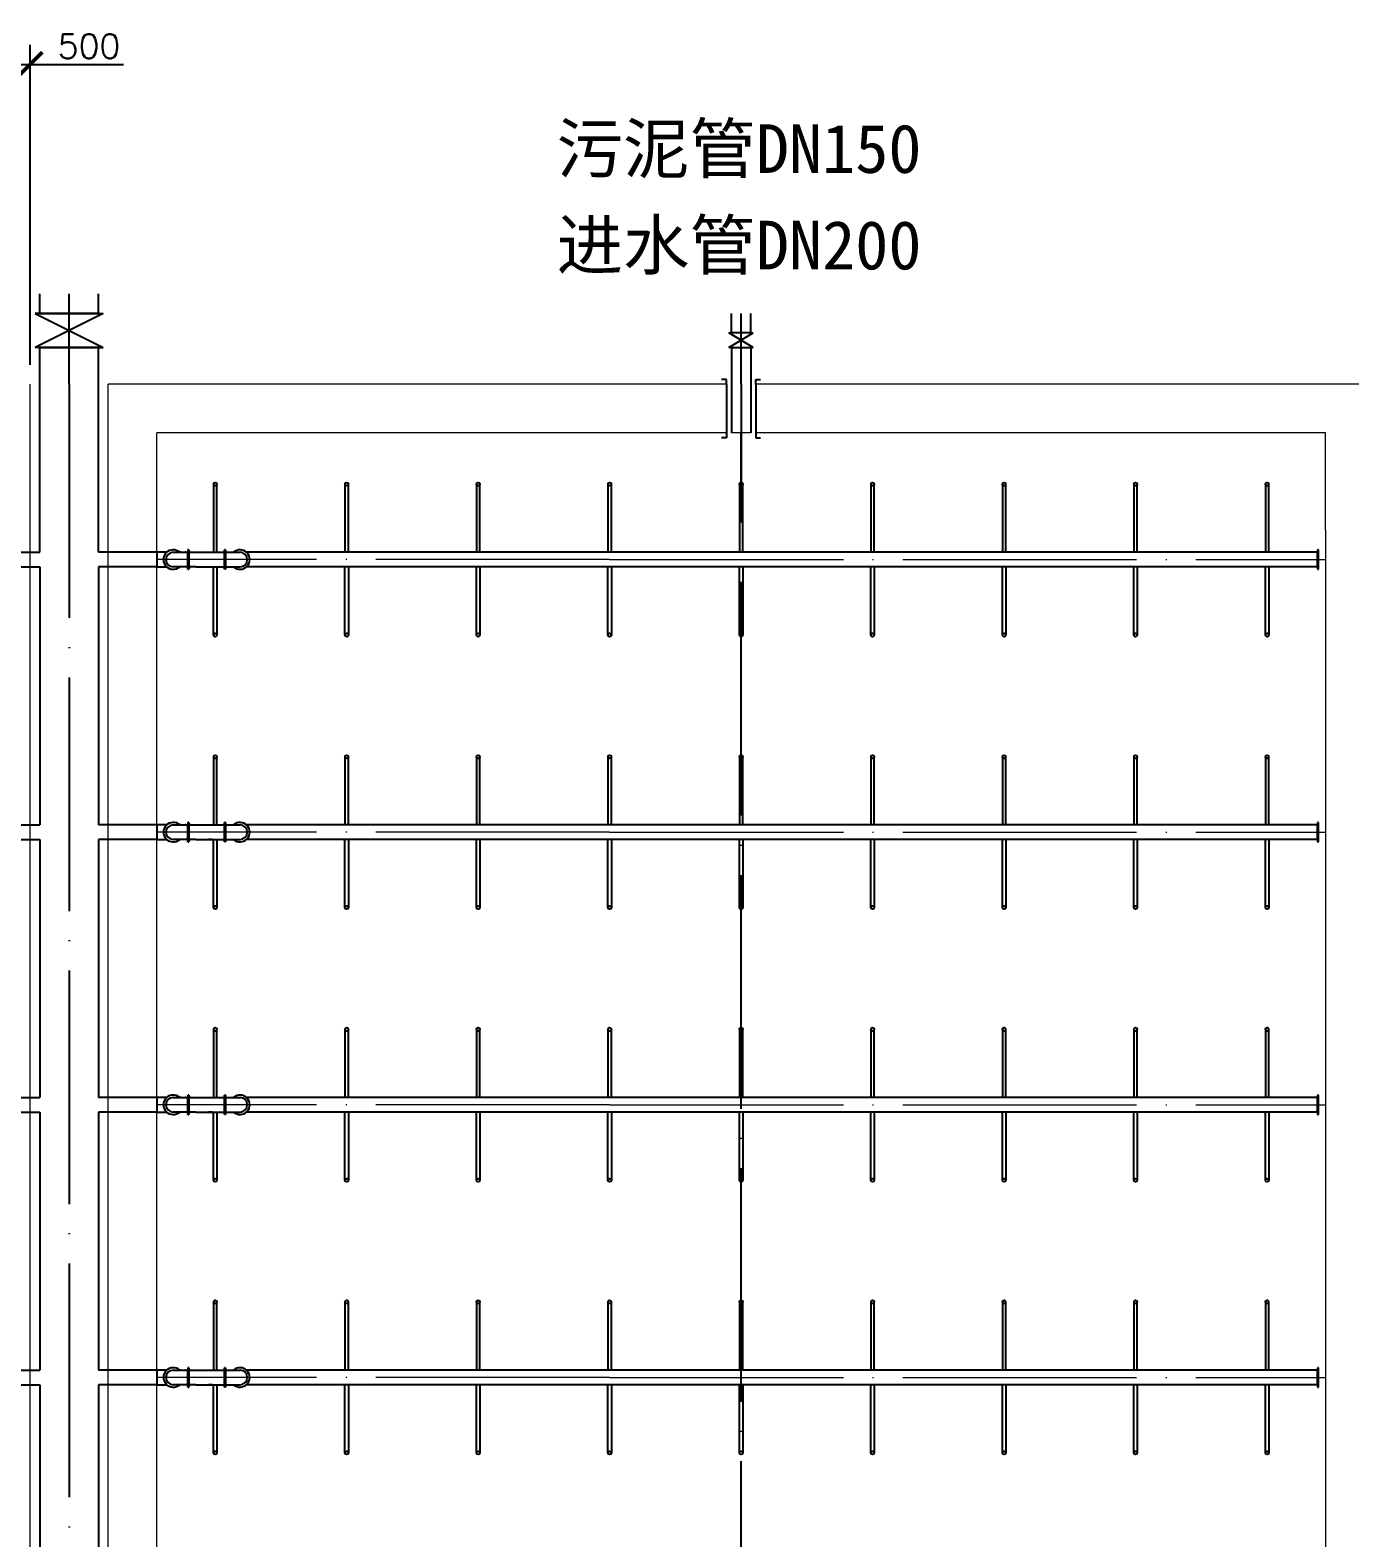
# Model space of a CAD drawing. Header units: millimetres. Extents: x 279 to 2876, y -494 to 1800.
# Drawn here: x 2459.9 to 2595.4, y 976.7 to 1131.5 of the extents above; entities that cross this region are included whole.
import ezdxf

# ---------------------------------------------------------------- set-up
doc = ezdxf.new("R2010")
doc.units = ezdxf.units.MM
doc.linetypes.add('ACAD_ISO04W100', pattern=[30, 24, -3, 0, -3])
doc.layers.add('图层1', color=1, linetype='Continuous', lineweight=25, plot=False)
doc.layers.add('图层2', color=5, linetype='Continuous', lineweight=25, plot=False)
doc.layers.add('图层3', color=2, linetype='Continuous')
doc.styles.get("Standard").update_dxf_attribs({"font": 'txt', "bigfont": 'gbcbig.shx'})
doc.dimstyles.new('副本 ISO-25', dxfattribs={"dimtxt": 2.5, "dimasz": 2.5, "dimexe": 2, "dimexo": 2, "dimtad": 1, "dimlfac": 100, "dimtxsty": 'Standard', "dimblk": 'ARCHTICK', "dimcen": 2.5, "dimadec": 0, "dimazin": 0, "dimtfac": 1, "dimtmove": 0, "dimatfit": 3, "dimfxl": 1, "dimarcsym": 0})

# ---------------------------------------------------------------- blocks, each defined once
blk = doc.blocks.new('_ArchTick')
at = {"color": 0, "linetype": 'ByBlock', "const_width": 0.15}
blk.add_lwpolyline([(-0.5, -0.5), (0.5, 0.5)], dxfattribs=at)
blk = doc.blocks.new('*D10')
at = {"layer": '图层3', "color": 0, "lineweight": -2, "transparency": 16777216}
for p, q in [((2454.89, 1092.17), (2454.89, 1130.02)), ((2459.89, 1097.17), (2459.89, 1130.02)), ((2454.89, 1128.02), (2459.89, 1128.02)), ((2459.89, 1128.02), (2469.48, 1128.02))]:
    blk.add_line(p, q, dxfattribs=at)
at = {"layer": '图层3', "color": 0, "lineweight": -2, "transparency": 16777216, "xscale": 2.5, "yscale": 2.5, "zscale": 2.5, "rotation": 180}
blk.add_blockref('_ArchTick', (2454.89, 1128.02), dxfattribs=at)
at = {"layer": '图层3', "color": 0, "lineweight": -2, "transparency": 16777216, "xscale": 2.5, "yscale": 2.5, "zscale": 2.5}
blk.add_blockref('_ArchTick', (2459.89, 1128.02), dxfattribs=at)
at = {"layer": '图层3', "color": 0, "transparency": 16777216, "insert": (2465.94, 1129.89), "char_height": 2.5, "attachment_point": 5}
blk.add_mtext('500', dxfattribs=at)

msp = doc.modelspace()

# ---------------------------------------------------------------- linework, layer by layer
for p, q in [((2531.89462, 1100.44874), (2531.89462, 1102.44874)), ((2533.89462, 1100.44874), (2533.89462, 1102.44874)), ((2531.64462, 1100.44874), (2531.89462, 1100.44874)), ((2531.64462, 1098.94874), (2534.14462, 1100.44874)), ((2534.14462, 1098.94874), (2531.64462, 1100.44874)), ((2533.89462, 1100.44874), (2531.89462, 1100.44874)), ((2533.89462, 1100.44874), (2534.14462, 1100.44874)), ((2531.89462, 1098.94874), (2531.64462, 1098.94874)), ((2531.89462, 1098.94874), (2533.89462, 1098.94874)), ((2531.89462, 1098.94874), (2531.89462, 1098.44874)), ((2531.89462, 1098.44874), (2531.89462, 1090.16504)), ((2531.89462, 1098.44874), (2531.89462, 1090.16504)), ((2533.89462, 1098.94874), (2534.14462, 1098.94874)), ((2533.89462, 1098.94874), (2533.89462, 1098.44874)), ((2533.89462, 1098.44874), (2533.89462, 1090.16504)), ((2531.39462, 1095.66504), (2530.89462, 1095.66504)), ((2531.39462, 1095.16504), (2531.39462, 1095.66504)), ((2531.39462, 1095.16504), (2531.39462, 1090.16504)), ((2534.39462, 1095.16504), (2534.39462, 1095.66504)), ((2534.39462, 1095.66504), (2534.89462, 1095.66504)), ((2534.39462, 1095.16504), (2534.39462, 1090.16504)), ((2531.39462, 1090.16504), (2531.39462, 1089.66504)), ((2534.39462, 1090.16504), (2534.39462, 1089.66504)), ((2531.39462, 1089.66504), (2530.89462, 1089.66504)), ((2534.39462, 1089.66504), (2534.89462, 1089.66504)), ((2459.89453, 1077.91504), (2460.89458, 1077.91504)), ((2467.89462, 1077.91504), (2466.89458, 1077.91504))]:
    msp.add_line(p, q)
at = {"lineweight": 0}
for p, q in [((2459.89453, 845.16504), (2459.89453, 1095.16504)), ((2459.89453, 845.16504), (2459.89453, 1095.16504)), ((2467.89462, 845.16504), (2467.89462, 1095.16504)), ((2531.39462, 1095.16504), (2467.89462, 1095.16504)), ((2467.89462, 845.16504), (2467.89462, 1095.16504)), ((2597.89462, 1095.16504), (2534.39462, 1095.16504)), ((2472.89462, 1085.16504), (2472.89462, 1090.16504)), ((2531.39462, 1090.16504), (2472.89462, 1090.16504)), ((2533.89462, 1090.16504), (2531.89462, 1090.16504)), ((2592.89462, 1090.16504), (2534.39462, 1090.16504)), ((2592.89462, 1080.16504), (2592.89462, 1090.16504)), ((2472.89462, 1080.16504), (2472.89462, 1085.16504)), ((2472.89462, 840.16504), (2472.89462, 1080.16504)), ((2592.89462, 1080.16504), (2592.89462, 840.16504))]:
    msp.add_line(p, q, dxfattribs=at)
at = {"linetype": 'ACAD_ISO04W100'}
for p, q in [((2463.89458, 1095.16504), (2463.89458, 822.16504)), ((2463.89458, 1095.16504), (2463.89458, 822.16504)), ((2532.89462, 1095.16504), (2532.89462, 1085.09004)), ((2532.89462, 840.16504), (2532.89462, 1090.16504))]:
    msp.add_line(p, q, dxfattribs=at)
at = {"linetype": 'ACAD_ISO04W100', "lineweight": 0}
for p, q in [((2519.39462, 1077.16504), (2472.89462, 1077.16504)), ((2519.39462, 1077.16504), (2592.89462, 1077.16504)), ((2519.39462, 1049.16504), (2472.89462, 1049.16504)), ((2519.39462, 1049.16504), (2592.89462, 1049.16504)), ((2519.39462, 1021.16504), (2472.89462, 1021.16504)), ((2519.39462, 1021.16504), (2592.89462, 1021.16504)), ((2519.39462, 993.16504), (2472.89462, 993.16504)), ((2519.39462, 993.16504), (2592.89462, 993.16504))]:
    msp.add_line(p, q, dxfattribs=at)
at = {"layer": '图层1'}
for p, q in [((2473.89462, 1077.91504), (2472.89462, 1077.91504)), ((2472.89462, 1077.91504), (2472.89462, 1076.41504)), ((2473.92301, 1077.91504), (2473.89462, 1077.91504)), ((2474.58444, 1077.91504), (2475.29462, 1077.91504)), ((2475.39462, 1077.91504), (2475.29462, 1077.91504)), ((2475.39462, 1077.91504), (2475.79462, 1077.91504)), ((2475.89462, 1077.91504), (2475.79462, 1077.91504)), ((2475.89462, 1077.91504), (2476.49462, 1077.91504)), ((2476.08951, 1078.03504), (2476.06951, 1078.03504)), ((2476.06951, 1078.03504), (2476.06951, 1078.01504)), ((2476.06951, 1078.01504), (2476.08951, 1078.01504)), ((2476.18951, 1078.16504), (2476.08951, 1078.16504)), ((2476.08951, 1078.16504), (2476.08951, 1077.91504)), ((2476.08951, 1078.16504), (2476.08951, 1076.16364)), ((2476.18951, 1078.16504), (2476.08951, 1078.16504)), ((2476.08951, 1076.41504), (2476.08951, 1077.91504)), ((2476.18951, 1077.91504), (2476.18951, 1078.16504)), ((2476.18951, 1078.16504), (2476.18951, 1076.16364)), ((2476.20451, 1078.03504), (2476.18951, 1078.03504)), ((2476.18951, 1078.01504), (2476.20451, 1078.01504)), ((2476.18951, 1078.01504), (2476.18951, 1077.91504)), ((2476.18951, 1076.16504), (2476.18951, 1077.91504)), ((2476.21451, 1078.05504), (2476.20451, 1078.05504)), ((2476.20451, 1078.05504), (2476.20451, 1078.03504)), ((2476.20451, 1078.01504), (2476.20451, 1078.03504)), ((2476.20451, 1077.99504), (2476.20451, 1078.01504)), ((2476.21451, 1077.99504), (2476.20451, 1077.99504)), ((2476.21451, 1078.03504), (2476.21451, 1078.05504)), ((2476.23951, 1078.03504), (2476.21451, 1078.03504)), ((2476.21451, 1078.03504), (2476.21451, 1078.01504)), ((2476.21451, 1078.01504), (2476.23951, 1078.01504)), ((2476.21451, 1078.01504), (2476.21451, 1077.99504)), ((2476.23951, 1078.01504), (2476.23951, 1078.03504)), ((2476.49462, 1077.91504), (2476.89462, 1077.91504)), ((2476.89462, 1077.91504), (2481.44186, 1077.91504)), ((2479.83495, 1078.03504), (2479.81495, 1078.03504)), ((2479.81495, 1078.03504), (2479.81495, 1078.01504)), ((2479.81495, 1078.01504), (2479.83495, 1078.01504)), ((2479.83495, 1078.01504), (2479.83495, 1078.16504)), ((2479.83495, 1078.16504), (2479.93495, 1078.16504)), ((2479.83495, 1078.16504), (2479.83495, 1076.16364)), ((2479.93495, 1078.16504), (2479.83495, 1078.16504)), ((2479.83495, 1077.91504), (2479.83495, 1078.01504)), ((2479.83495, 1076.16504), (2479.83495, 1077.91504)), ((2479.93495, 1078.16504), (2479.93495, 1076.45633)), ((2479.93495, 1078.16504), (2479.93495, 1076.16364)), ((2479.94995, 1078.03504), (2479.93495, 1078.03504)), ((2479.93495, 1078.01504), (2479.94995, 1078.01504)), ((2479.93495, 1078.01504), (2479.93495, 1077.91504)), ((2479.95995, 1078.05504), (2479.94995, 1078.05504)), ((2479.94995, 1078.05504), (2479.94995, 1078.03504)), ((2479.94995, 1078.01504), (2479.94995, 1078.03504)), ((2479.94995, 1077.99504), (2479.94995, 1078.01504)), ((2479.95995, 1077.99504), (2479.94995, 1077.99504)), ((2479.95995, 1078.03504), (2479.95995, 1078.05504)), ((2479.98495, 1078.03504), (2479.95995, 1078.03504)), ((2479.95995, 1078.03504), (2479.95995, 1078.01504)), ((2479.95995, 1078.01504), (2479.98495, 1078.01504)), ((2479.95995, 1078.01504), (2479.95995, 1077.99504)), ((2479.98495, 1078.01504), (2479.98495, 1078.03504)), ((2472.89462, 1076.41504), (2473.89462, 1076.41504)), ((2473.89462, 1076.41504), (2473.92301, 1076.41504)), ((2475.29462, 1076.41504), (2474.59462, 1076.41504)), ((2475.39462, 1076.41504), (2475.29462, 1076.41504)), ((2475.79462, 1076.41504), (2475.39462, 1076.41504)), ((2475.89462, 1076.41504), (2475.79462, 1076.41504)), ((2476.49462, 1076.41504), (2475.89462, 1076.41504)), ((2476.06951, 1076.29364), (2476.06951, 1076.31364)), ((2476.06951, 1076.31364), (2476.08951, 1076.31364)), ((2476.08951, 1076.29364), (2476.06951, 1076.29364)), ((2476.08951, 1076.41504), (2476.08951, 1076.16504)), ((2476.08951, 1076.16504), (2476.08951, 1076.41504)), ((2476.18951, 1076.41504), (2476.18951, 1076.16504)), ((2476.18951, 1076.31364), (2476.20451, 1076.31364)), ((2476.20451, 1076.29364), (2476.18951, 1076.29364)), ((2476.21451, 1076.33364), (2476.20451, 1076.33364)), ((2476.20451, 1076.33364), (2476.20451, 1076.31364)), ((2476.20451, 1076.31364), (2476.20451, 1076.29364)), ((2476.20451, 1076.27364), (2476.20451, 1076.29364)), ((2476.21451, 1076.27364), (2476.20451, 1076.27364)), ((2476.21451, 1076.31364), (2476.21451, 1076.33364)), ((2476.21451, 1076.31364), (2476.23951, 1076.31364)), ((2476.21451, 1076.29364), (2476.21451, 1076.31364)), ((2476.23951, 1076.29364), (2476.21451, 1076.29364)), ((2476.21451, 1076.29364), (2476.21451, 1076.27364)), ((2476.23951, 1076.31364), (2476.23951, 1076.29364)), ((2476.89462, 1076.41504), (2476.49462, 1076.41504)), ((2476.89462, 1076.41504), (2481.44186, 1076.41504)), ((2479.81495, 1076.29364), (2479.81495, 1076.31364)), ((2479.81495, 1076.31364), (2479.83495, 1076.31364)), ((2479.83495, 1076.29364), (2479.81495, 1076.29364)), ((2479.93495, 1076.45633), (2479.93495, 1076.41504)), ((2479.93495, 1076.41504), (2479.93495, 1076.16504)), ((2479.93495, 1076.31364), (2479.94995, 1076.31364)), ((2479.94995, 1076.29364), (2479.93495, 1076.29364)), ((2479.95995, 1076.33364), (2479.94995, 1076.33364)), ((2479.94995, 1076.33364), (2479.94995, 1076.31364)), ((2479.94995, 1076.31364), (2479.94995, 1076.29364)), ((2479.94995, 1076.27364), (2479.94995, 1076.29364)), ((2479.95995, 1076.27364), (2479.94995, 1076.27364)), ((2479.95995, 1076.31364), (2479.95995, 1076.33364)), ((2479.95995, 1076.31364), (2479.98495, 1076.31364)), ((2479.95995, 1076.29364), (2479.95995, 1076.31364)), ((2479.98495, 1076.29364), (2479.95995, 1076.29364)), ((2479.95995, 1076.29364), (2479.95995, 1076.27364)), ((2479.98495, 1076.31364), (2479.98495, 1076.29364)), ((2476.08951, 1076.16504), (2476.18951, 1076.16504)), ((2476.18951, 1076.16504), (2476.08951, 1076.16504)), ((2476.18951, 1076.16364), (2476.08951, 1076.16364)), ((2479.93495, 1076.16504), (2479.83495, 1076.16504)), ((2479.93495, 1076.16364), (2479.83495, 1076.16364)), ((2472.89462, 1049.91504), (2472.89462, 1048.41504)), ((2473.89462, 1049.91504), (2472.89462, 1049.91504)), ((2473.92301, 1049.91504), (2473.89462, 1049.91504)), ((2474.58444, 1049.91504), (2475.29462, 1049.91504)), ((2475.39462, 1049.91504), (2475.29462, 1049.91504)), ((2475.39462, 1049.91504), (2475.79462, 1049.91504)), ((2475.89462, 1049.91504), (2475.79462, 1049.91504)), ((2475.89462, 1049.91504), (2476.49462, 1049.91504)), ((2476.08951, 1050.03504), (2476.06951, 1050.03504)), ((2476.06951, 1050.03504), (2476.06951, 1050.01504)), ((2476.06951, 1050.01504), (2476.08951, 1050.01504)), ((2476.18951, 1050.16504), (2476.08951, 1050.16504)), ((2476.08951, 1050.16504), (2476.08951, 1049.91504)), ((2476.08951, 1050.16504), (2476.08951, 1048.16364)), ((2476.18951, 1050.16504), (2476.08951, 1050.16504)), ((2476.08951, 1048.41504), (2476.08951, 1049.91504)), ((2476.18951, 1049.91504), (2476.18951, 1050.16504)), ((2476.18951, 1050.16504), (2476.18951, 1048.16364)), ((2476.20451, 1050.03504), (2476.18951, 1050.03504)), ((2476.18951, 1050.01504), (2476.20451, 1050.01504)), ((2476.18951, 1050.01504), (2476.18951, 1049.91504)), ((2476.18951, 1048.16504), (2476.18951, 1049.91504)), ((2476.21451, 1050.05504), (2476.20451, 1050.05504)), ((2476.20451, 1050.05504), (2476.20451, 1050.03504)), ((2476.20451, 1050.01504), (2476.20451, 1050.03504)), ((2476.20451, 1049.99504), (2476.20451, 1050.01504)), ((2476.21451, 1049.99504), (2476.20451, 1049.99504)), ((2476.21451, 1050.03504), (2476.21451, 1050.05504)), ((2476.23951, 1050.03504), (2476.21451, 1050.03504)), ((2476.21451, 1050.03504), (2476.21451, 1050.01504)), ((2476.21451, 1050.01504), (2476.23951, 1050.01504)), ((2476.21451, 1050.01504), (2476.21451, 1049.99504)), ((2476.23951, 1050.01504), (2476.23951, 1050.03504)), ((2476.49462, 1049.91504), (2476.89462, 1049.91504)), ((2476.89462, 1049.91504), (2481.44186, 1049.91504)), ((2479.83495, 1050.03504), (2479.81495, 1050.03504)), ((2479.81495, 1050.03504), (2479.81495, 1050.01504)), ((2479.81495, 1050.01504), (2479.83495, 1050.01504)), ((2479.83495, 1050.01504), (2479.83495, 1050.16504)), ((2479.83495, 1050.16504), (2479.93495, 1050.16504)), ((2479.83495, 1050.16504), (2479.83495, 1048.16364)), ((2479.93495, 1050.16504), (2479.83495, 1050.16504)), ((2479.83495, 1049.91504), (2479.83495, 1050.01504)), ((2479.83495, 1048.16504), (2479.83495, 1049.91504)), ((2479.93495, 1050.16504), (2479.93495, 1048.45633)), ((2479.93495, 1050.16504), (2479.93495, 1048.16364)), ((2479.94995, 1050.03504), (2479.93495, 1050.03504)), ((2479.93495, 1050.01504), (2479.94995, 1050.01504)), ((2479.93495, 1050.01504), (2479.93495, 1049.91504)), ((2479.95995, 1050.05504), (2479.94995, 1050.05504)), ((2479.94995, 1050.05504), (2479.94995, 1050.03504)), ((2479.94995, 1050.01504), (2479.94995, 1050.03504)), ((2479.94995, 1049.99504), (2479.94995, 1050.01504)), ((2479.95995, 1049.99504), (2479.94995, 1049.99504)), ((2479.95995, 1050.03504), (2479.95995, 1050.05504)), ((2479.98495, 1050.03504), (2479.95995, 1050.03504)), ((2479.95995, 1050.03504), (2479.95995, 1050.01504)), ((2479.95995, 1050.01504), (2479.98495, 1050.01504)), ((2479.95995, 1050.01504), (2479.95995, 1049.99504)), ((2479.98495, 1050.01504), (2479.98495, 1050.03504)), ((2472.89462, 1048.41504), (2473.89462, 1048.41504)), ((2473.89462, 1048.41504), (2473.92301, 1048.41504)), ((2475.29462, 1048.41504), (2474.59462, 1048.41504)), ((2475.39462, 1048.41504), (2475.29462, 1048.41504)), ((2475.79462, 1048.41504), (2475.39462, 1048.41504)), ((2475.89462, 1048.41504), (2475.79462, 1048.41504)), ((2476.49462, 1048.41504), (2475.89462, 1048.41504)), ((2476.06951, 1048.29364), (2476.06951, 1048.31364)), ((2476.06951, 1048.31364), (2476.08951, 1048.31364)), ((2476.08951, 1048.41504), (2476.08951, 1048.16504)), ((2476.08951, 1048.16504), (2476.08951, 1048.41504)), ((2476.18951, 1048.41504), (2476.18951, 1048.16504)), ((2476.18951, 1048.31364), (2476.20451, 1048.31364)), ((2476.21451, 1048.33364), (2476.20451, 1048.33364)), ((2476.20451, 1048.33364), (2476.20451, 1048.31364)), ((2476.20451, 1048.31364), (2476.20451, 1048.29364)), ((2476.21451, 1048.31364), (2476.21451, 1048.33364)), ((2476.21451, 1048.31364), (2476.23951, 1048.31364)), ((2476.21451, 1048.29364), (2476.21451, 1048.31364)), ((2476.23951, 1048.31364), (2476.23951, 1048.29364)), ((2476.89462, 1048.41504), (2476.49462, 1048.41504)), ((2476.89462, 1048.41504), (2481.44186, 1048.41504)), ((2479.81495, 1048.29364), (2479.81495, 1048.31364)), ((2479.81495, 1048.31364), (2479.83495, 1048.31364)), ((2479.93495, 1048.45633), (2479.93495, 1048.41504)), ((2479.93495, 1048.41504), (2479.93495, 1048.16504)), ((2479.93495, 1048.31364), (2479.94995, 1048.31364)), ((2479.95995, 1048.33364), (2479.94995, 1048.33364)), ((2479.94995, 1048.33364), (2479.94995, 1048.31364)), ((2479.94995, 1048.31364), (2479.94995, 1048.29364)), ((2479.95995, 1048.31364), (2479.95995, 1048.33364)), ((2479.95995, 1048.31364), (2479.98495, 1048.31364)), ((2479.95995, 1048.29364), (2479.95995, 1048.31364)), ((2479.98495, 1048.31364), (2479.98495, 1048.29364)), ((2476.08951, 1048.29364), (2476.06951, 1048.29364)), ((2476.08951, 1048.16504), (2476.18951, 1048.16504)), ((2476.18951, 1048.16504), (2476.08951, 1048.16504)), ((2476.18951, 1048.16364), (2476.08951, 1048.16364)), ((2476.20451, 1048.29364), (2476.18951, 1048.29364)), ((2476.20451, 1048.27364), (2476.20451, 1048.29364)), ((2476.21451, 1048.27364), (2476.20451, 1048.27364)), ((2476.23951, 1048.29364), (2476.21451, 1048.29364)), ((2476.21451, 1048.29364), (2476.21451, 1048.27364)), ((2479.83495, 1048.29364), (2479.81495, 1048.29364)), ((2479.93495, 1048.16504), (2479.83495, 1048.16504)), ((2479.93495, 1048.16364), (2479.83495, 1048.16364)), ((2479.94995, 1048.29364), (2479.93495, 1048.29364)), ((2479.94995, 1048.27364), (2479.94995, 1048.29364)), ((2479.95995, 1048.27364), (2479.94995, 1048.27364)), ((2479.98495, 1048.29364), (2479.95995, 1048.29364)), ((2479.95995, 1048.29364), (2479.95995, 1048.27364)), ((2476.08951, 1022.03504), (2476.06951, 1022.03504)), ((2476.06951, 1022.03504), (2476.06951, 1022.01504)), ((2476.06951, 1022.01504), (2476.08951, 1022.01504)), ((2476.18951, 1022.16504), (2476.08951, 1022.16504)), ((2476.08951, 1022.16504), (2476.08951, 1021.91504)), ((2476.08951, 1022.16504), (2476.08951, 1020.16364)), ((2476.18951, 1022.16504), (2476.08951, 1022.16504)), ((2476.18951, 1021.91504), (2476.18951, 1022.16504)), ((2476.18951, 1022.16504), (2476.18951, 1020.16364)), ((2476.20451, 1022.03504), (2476.18951, 1022.03504)), ((2476.18951, 1022.01504), (2476.20451, 1022.01504)), ((2476.18951, 1022.01504), (2476.18951, 1021.91504)), ((2476.21451, 1022.05504), (2476.20451, 1022.05504)), ((2476.20451, 1022.05504), (2476.20451, 1022.03504)), ((2476.20451, 1022.01504), (2476.20451, 1022.03504)), ((2476.20451, 1021.99504), (2476.20451, 1022.01504)), ((2476.21451, 1021.99504), (2476.20451, 1021.99504)), ((2476.21451, 1022.03504), (2476.21451, 1022.05504)), ((2476.23951, 1022.03504), (2476.21451, 1022.03504)), ((2476.21451, 1022.03504), (2476.21451, 1022.01504)), ((2476.21451, 1022.01504), (2476.23951, 1022.01504)), ((2476.21451, 1022.01504), (2476.21451, 1021.99504)), ((2476.23951, 1022.01504), (2476.23951, 1022.03504)), ((2479.83495, 1022.03504), (2479.81495, 1022.03504)), ((2479.81495, 1022.03504), (2479.81495, 1022.01504)), ((2479.81495, 1022.01504), (2479.83495, 1022.01504)), ((2479.83495, 1022.01504), (2479.83495, 1022.16504)), ((2479.83495, 1022.16504), (2479.93495, 1022.16504)), ((2479.83495, 1022.16504), (2479.83495, 1020.16364)), ((2479.93495, 1022.16504), (2479.83495, 1022.16504)), ((2479.83495, 1021.91504), (2479.83495, 1022.01504)), ((2479.93495, 1022.16504), (2479.93495, 1020.45633)), ((2479.93495, 1022.16504), (2479.93495, 1020.16364)), ((2479.94995, 1022.03504), (2479.93495, 1022.03504)), ((2479.93495, 1022.01504), (2479.94995, 1022.01504)), ((2479.93495, 1022.01504), (2479.93495, 1021.91504)), ((2479.95995, 1022.05504), (2479.94995, 1022.05504)), ((2479.94995, 1022.05504), (2479.94995, 1022.03504)), ((2479.94995, 1022.01504), (2479.94995, 1022.03504)), ((2479.94995, 1021.99504), (2479.94995, 1022.01504)), ((2479.95995, 1021.99504), (2479.94995, 1021.99504)), ((2479.95995, 1022.03504), (2479.95995, 1022.05504)), ((2479.98495, 1022.03504), (2479.95995, 1022.03504)), ((2479.95995, 1022.03504), (2479.95995, 1022.01504)), ((2479.95995, 1022.01504), (2479.98495, 1022.01504)), ((2479.95995, 1022.01504), (2479.95995, 1021.99504)), ((2479.98495, 1022.01504), (2479.98495, 1022.03504)), ((2472.89462, 1021.91504), (2472.89462, 1020.41504)), ((2473.89462, 1021.91504), (2472.89462, 1021.91504)), ((2473.92301, 1021.91504), (2473.89462, 1021.91504)), ((2474.58444, 1021.91504), (2475.29462, 1021.91504)), ((2475.39462, 1021.91504), (2475.29462, 1021.91504)), ((2475.39462, 1021.91504), (2475.79462, 1021.91504)), ((2475.89462, 1021.91504), (2475.79462, 1021.91504)), ((2475.89462, 1021.91504), (2476.49462, 1021.91504)), ((2476.08951, 1020.41504), (2476.08951, 1021.91504)), ((2476.18951, 1020.16504), (2476.18951, 1021.91504)), ((2476.49462, 1021.91504), (2476.89462, 1021.91504)), ((2476.89462, 1021.91504), (2481.44186, 1021.91504)), ((2479.83495, 1020.16504), (2479.83495, 1021.91504)), ((2479.93495, 1020.45633), (2479.93495, 1020.41504)), ((2472.89462, 1020.41504), (2473.89462, 1020.41504)), ((2473.89462, 1020.41504), (2473.92301, 1020.41504)), ((2475.29462, 1020.41504), (2474.59462, 1020.41504)), ((2475.39462, 1020.41504), (2475.29462, 1020.41504)), ((2475.79462, 1020.41504), (2475.39462, 1020.41504)), ((2475.89462, 1020.41504), (2475.79462, 1020.41504)), ((2476.49462, 1020.41504), (2475.89462, 1020.41504)), ((2476.06951, 1020.29364), (2476.06951, 1020.31364)), ((2476.06951, 1020.31364), (2476.08951, 1020.31364)), ((2476.08951, 1020.29364), (2476.06951, 1020.29364)), ((2476.08951, 1020.41504), (2476.08951, 1020.16504)), ((2476.08951, 1020.16504), (2476.08951, 1020.41504)), ((2476.08951, 1020.16504), (2476.18951, 1020.16504)), ((2476.18951, 1020.16504), (2476.08951, 1020.16504)), ((2476.18951, 1020.16364), (2476.08951, 1020.16364)), ((2476.18951, 1020.41504), (2476.18951, 1020.16504)), ((2476.18951, 1020.31364), (2476.20451, 1020.31364)), ((2476.20451, 1020.29364), (2476.18951, 1020.29364)), ((2476.21451, 1020.33364), (2476.20451, 1020.33364)), ((2476.20451, 1020.33364), (2476.20451, 1020.31364)), ((2476.20451, 1020.31364), (2476.20451, 1020.29364)), ((2476.20451, 1020.27364), (2476.20451, 1020.29364)), ((2476.21451, 1020.27364), (2476.20451, 1020.27364)), ((2476.21451, 1020.31364), (2476.21451, 1020.33364)), ((2476.21451, 1020.31364), (2476.23951, 1020.31364)), ((2476.21451, 1020.29364), (2476.21451, 1020.31364)), ((2476.23951, 1020.29364), (2476.21451, 1020.29364)), ((2476.21451, 1020.29364), (2476.21451, 1020.27364)), ((2476.23951, 1020.31364), (2476.23951, 1020.29364)), ((2476.89462, 1020.41504), (2476.49462, 1020.41504)), ((2476.89462, 1020.41504), (2481.44186, 1020.41504)), ((2479.81495, 1020.29364), (2479.81495, 1020.31364)), ((2479.81495, 1020.31364), (2479.83495, 1020.31364)), ((2479.83495, 1020.29364), (2479.81495, 1020.29364)), ((2479.93495, 1020.16504), (2479.83495, 1020.16504)), ((2479.93495, 1020.16364), (2479.83495, 1020.16364)), ((2479.93495, 1020.41504), (2479.93495, 1020.16504)), ((2479.93495, 1020.31364), (2479.94995, 1020.31364)), ((2479.94995, 1020.29364), (2479.93495, 1020.29364)), ((2479.95995, 1020.33364), (2479.94995, 1020.33364)), ((2479.94995, 1020.33364), (2479.94995, 1020.31364)), ((2479.94995, 1020.31364), (2479.94995, 1020.29364)), ((2479.94995, 1020.27364), (2479.94995, 1020.29364)), ((2479.95995, 1020.27364), (2479.94995, 1020.27364)), ((2479.95995, 1020.31364), (2479.95995, 1020.33364)), ((2479.95995, 1020.31364), (2479.98495, 1020.31364)), ((2479.95995, 1020.29364), (2479.95995, 1020.31364)), ((2479.98495, 1020.29364), (2479.95995, 1020.29364)), ((2479.95995, 1020.29364), (2479.95995, 1020.27364)), ((2479.98495, 1020.31364), (2479.98495, 1020.29364)), ((2476.18951, 994.16504), (2476.08951, 994.16504)), ((2476.08951, 994.16504), (2476.08951, 993.91504)), ((2476.08951, 994.16504), (2476.08951, 992.16364)), ((2476.18951, 994.16504), (2476.08951, 994.16504)), ((2476.18951, 993.91504), (2476.18951, 994.16504)), ((2476.18951, 994.16504), (2476.18951, 992.16364)), ((2479.83495, 994.01504), (2479.83495, 994.16504)), ((2479.83495, 994.16504), (2479.93495, 994.16504)), ((2479.83495, 994.16504), (2479.83495, 992.16364)), ((2479.93495, 994.16504), (2479.83495, 994.16504)), ((2479.93495, 994.16504), (2479.93495, 992.45633)), ((2479.93495, 994.16504), (2479.93495, 992.16364)), ((2472.89462, 993.91504), (2472.89462, 992.41504)), ((2473.89462, 993.91504), (2472.89462, 993.91504)), ((2473.92301, 993.91504), (2473.89462, 993.91504)), ((2474.58444, 993.91504), (2475.29462, 993.91504)), ((2475.39462, 993.91504), (2475.29462, 993.91504)), ((2475.39462, 993.91504), (2475.79462, 993.91504)), ((2475.89462, 993.91504), (2475.79462, 993.91504)), ((2475.89462, 993.91504), (2476.49462, 993.91504)), ((2476.08951, 994.03504), (2476.06951, 994.03504)), ((2476.06951, 994.03504), (2476.06951, 994.01504)), ((2476.06951, 994.01504), (2476.08951, 994.01504)), ((2476.08951, 992.41504), (2476.08951, 993.91504)), ((2476.20451, 994.03504), (2476.18951, 994.03504)), ((2476.18951, 994.01504), (2476.20451, 994.01504)), ((2476.18951, 994.01504), (2476.18951, 993.91504)), ((2476.18951, 992.16504), (2476.18951, 993.91504)), ((2476.21451, 994.05504), (2476.20451, 994.05504)), ((2476.20451, 994.05504), (2476.20451, 994.03504)), ((2476.20451, 994.01504), (2476.20451, 994.03504)), ((2476.20451, 993.99504), (2476.20451, 994.01504)), ((2476.21451, 993.99504), (2476.20451, 993.99504)), ((2476.21451, 994.03504), (2476.21451, 994.05504)), ((2476.23951, 994.03504), (2476.21451, 994.03504)), ((2476.21451, 994.03504), (2476.21451, 994.01504)), ((2476.21451, 994.01504), (2476.23951, 994.01504)), ((2476.21451, 994.01504), (2476.21451, 993.99504)), ((2476.23951, 994.01504), (2476.23951, 994.03504)), ((2476.49462, 993.91504), (2476.89462, 993.91504)), ((2476.89462, 993.91504), (2481.44186, 993.91504)), ((2479.83495, 994.03504), (2479.81495, 994.03504)), ((2479.81495, 994.03504), (2479.81495, 994.01504)), ((2479.81495, 994.01504), (2479.83495, 994.01504)), ((2479.83495, 993.91504), (2479.83495, 994.01504)), ((2479.83495, 992.16504), (2479.83495, 993.91504)), ((2479.94995, 994.03504), (2479.93495, 994.03504)), ((2479.93495, 994.01504), (2479.94995, 994.01504)), ((2479.93495, 994.01504), (2479.93495, 993.91504)), ((2479.95995, 994.05504), (2479.94995, 994.05504)), ((2479.94995, 994.05504), (2479.94995, 994.03504)), ((2479.94995, 994.01504), (2479.94995, 994.03504)), ((2479.94995, 993.99504), (2479.94995, 994.01504)), ((2479.95995, 993.99504), (2479.94995, 993.99504)), ((2479.95995, 994.03504), (2479.95995, 994.05504)), ((2479.98495, 994.03504), (2479.95995, 994.03504)), ((2479.95995, 994.03504), (2479.95995, 994.01504)), ((2479.95995, 994.01504), (2479.98495, 994.01504)), ((2479.95995, 994.01504), (2479.95995, 993.99504)), ((2479.98495, 994.01504), (2479.98495, 994.03504)), ((2472.89462, 992.41504), (2473.89462, 992.41504)), ((2473.89462, 992.41504), (2473.92301, 992.41504)), ((2475.29462, 992.41504), (2474.59462, 992.41504)), ((2475.39462, 992.41504), (2475.29462, 992.41504)), ((2475.79462, 992.41504), (2475.39462, 992.41504)), ((2475.89462, 992.41504), (2475.79462, 992.41504)), ((2476.49462, 992.41504), (2475.89462, 992.41504)), ((2476.06951, 992.29364), (2476.06951, 992.31364)), ((2476.06951, 992.31364), (2476.08951, 992.31364)), ((2476.08951, 992.29364), (2476.06951, 992.29364)), ((2476.08951, 992.41504), (2476.08951, 992.16504)), ((2476.08951, 992.16504), (2476.08951, 992.41504)), ((2476.08951, 992.16504), (2476.18951, 992.16504)), ((2476.18951, 992.16504), (2476.08951, 992.16504)), ((2476.18951, 992.16364), (2476.08951, 992.16364)), ((2476.18951, 992.41504), (2476.18951, 992.16504)), ((2476.18951, 992.31364), (2476.20451, 992.31364)), ((2476.20451, 992.29364), (2476.18951, 992.29364)), ((2476.21451, 992.33364), (2476.20451, 992.33364)), ((2476.20451, 992.33364), (2476.20451, 992.31364)), ((2476.20451, 992.31364), (2476.20451, 992.29364)), ((2476.20451, 992.27364), (2476.20451, 992.29364)), ((2476.21451, 992.27364), (2476.20451, 992.27364)), ((2476.21451, 992.31364), (2476.21451, 992.33364)), ((2476.21451, 992.31364), (2476.23951, 992.31364)), ((2476.21451, 992.29364), (2476.21451, 992.31364)), ((2476.23951, 992.29364), (2476.21451, 992.29364)), ((2476.21451, 992.29364), (2476.21451, 992.27364)), ((2476.23951, 992.31364), (2476.23951, 992.29364)), ((2476.89462, 992.41504), (2476.49462, 992.41504)), ((2476.89462, 992.41504), (2481.44186, 992.41504)), ((2479.81495, 992.29364), (2479.81495, 992.31364)), ((2479.81495, 992.31364), (2479.83495, 992.31364)), ((2479.83495, 992.29364), (2479.81495, 992.29364)), ((2479.93495, 992.16504), (2479.83495, 992.16504)), ((2479.93495, 992.16364), (2479.83495, 992.16364)), ((2479.93495, 992.45633), (2479.93495, 992.41504)), ((2479.93495, 992.41504), (2479.93495, 992.16504)), ((2479.93495, 992.31364), (2479.94995, 992.31364)), ((2479.94995, 992.29364), (2479.93495, 992.29364)), ((2479.95995, 992.33364), (2479.94995, 992.33364)), ((2479.94995, 992.33364), (2479.94995, 992.31364)), ((2479.94995, 992.31364), (2479.94995, 992.29364)), ((2479.94995, 992.27364), (2479.94995, 992.29364)), ((2479.95995, 992.27364), (2479.94995, 992.27364)), ((2479.95995, 992.31364), (2479.95995, 992.33364)), ((2479.95995, 992.31364), (2479.98495, 992.31364)), ((2479.95995, 992.29364), (2479.95995, 992.31364)), ((2479.98495, 992.29364), (2479.95995, 992.29364)), ((2479.95995, 992.29364), (2479.95995, 992.27364)), ((2479.98495, 992.31364), (2479.98495, 992.29364))]:
    msp.add_line(p, q, dxfattribs=at)
for centre, radius, start, end in [((2474.58444, 1077.16504), 1, 48.5903779, 311.4096221), ((2474.58444, 1077.16504), 0.75, 90, 270), ((2481.44186, 1077.16504), 1, 228.5903779, 131.4096221), ((2481.44186, 1077.16504), 0.75, 270, 90), ((2474.58444, 1049.16504), 1, 48.5903779, 311.4096221), ((2474.58444, 1049.16504), 0.75, 90, 270), ((2481.44186, 1049.16504), 1, 228.5903779, 131.4096221), ((2481.44186, 1049.16504), 0.75, 270, 90), ((2474.58444, 1021.16504), 1, 48.5903779, 311.4096221), ((2481.44186, 1021.16504), 1, 228.5903779, 131.4096221), ((2474.58444, 1021.16504), 0.75, 90, 270), ((2481.44186, 1021.16504), 0.75, 270, 90), ((2474.58444, 993.16504), 1, 48.5903779, 311.4096221), ((2481.44186, 993.16504), 1, 228.5903779, 131.4096221), ((2474.58444, 993.16504), 0.75, 90, 270), ((2481.44186, 993.16504), 0.75, 270, 90)]:
    msp.add_arc(centre, radius, start, end, dxfattribs=at)
at = {"layer": '图层2'}
for p, q in [((2460.89458, 1103.44874), (2460.89458, 1104.44874)), ((2460.89458, 1103.44874), (2460.89458, 1104.44874)), ((2466.89458, 1103.44874), (2466.89458, 1104.44874)), ((2466.89458, 1103.44874), (2466.89458, 1104.44874)), ((2460.89458, 1102.44874), (2460.89458, 1103.44874)), ((2460.89458, 1102.44874), (2460.89458, 1103.44874)), ((2466.89458, 1102.44874), (2466.89458, 1103.44874)), ((2466.89458, 1102.44874), (2466.89458, 1103.44874)), ((2460.89458, 1102.44874), (2460.39458, 1102.44874)), ((2460.39458, 1102.44874), (2463.89458, 1100.69874)), ((2460.89458, 1102.44874), (2460.39458, 1102.44874)), ((2460.39458, 1102.44874), (2463.89458, 1100.69874)), ((2460.89458, 1102.44874), (2466.89458, 1102.44874)), ((2466.89458, 1102.44874), (2460.89458, 1102.44874)), ((2467.39458, 1102.44874), (2463.89458, 1100.69874)), ((2467.39458, 1102.44874), (2463.89458, 1100.69874)), ((2466.89458, 1102.44874), (2467.39458, 1102.44874)), ((2466.89458, 1102.44874), (2467.39458, 1102.44874)), ((2463.89458, 1100.69874), (2460.39458, 1098.94874)), ((2463.89458, 1100.69874), (2460.39458, 1098.94874)), ((2463.89458, 1100.69874), (2467.39458, 1098.94874)), ((2463.89458, 1100.69874), (2467.39458, 1098.94874)), ((2460.89458, 1098.94874), (2460.39458, 1098.94874)), ((2460.89458, 1098.94874), (2460.39458, 1098.94874)), ((2460.89458, 1098.94874), (2466.89458, 1098.94874)), ((2466.89458, 1098.94874), (2460.89458, 1098.94874)), ((2466.89458, 1098.94874), (2467.39458, 1098.94874)), ((2466.89458, 1098.94874), (2467.39458, 1098.94874)), ((2478.71962, 1084.91504), (2478.71962, 1077.91504)), ((2479.06962, 1077.91504), (2479.06962, 1084.91504)), ((2492.21962, 1084.91504), (2492.21962, 1077.91504)), ((2492.56962, 1077.91504), (2492.56962, 1084.91504)), ((2505.71962, 1084.91504), (2505.71962, 1077.91504)), ((2506.06962, 1077.91504), (2506.06962, 1084.91504)), ((2519.21962, 1084.91504), (2519.21962, 1077.91504)), ((2519.56962, 1077.91504), (2519.56962, 1084.91504)), ((2532.71962, 1084.91504), (2532.71962, 1077.91504)), ((2533.06962, 1077.91504), (2533.06962, 1084.91504)), ((2546.21962, 1084.91504), (2546.21962, 1077.91504)), ((2546.56962, 1077.91504), (2546.56962, 1084.91504)), ((2559.71962, 1084.91504), (2559.71962, 1077.91504)), ((2560.06962, 1077.91504), (2560.06962, 1084.91504)), ((2573.21962, 1084.91504), (2573.21962, 1077.91504)), ((2573.56962, 1077.91504), (2573.56962, 1084.91504)), ((2586.71962, 1084.91504), (2586.71962, 1077.91504)), ((2587.06962, 1077.91504), (2587.06962, 1084.91504)), ((2454.89453, 1077.91504), (2459.89453, 1077.91504)), ((2472.89462, 1077.91504), (2467.89462, 1077.91504)), ((2592.06962, 1077.91504), (2482.1033, 1077.91504)), ((2592.16962, 1078.16504), (2592.06962, 1078.16504)), ((2592.06962, 1078.16504), (2592.06962, 1077.91504)), ((2592.06962, 1076.41504), (2592.06962, 1077.91504)), ((2592.16962, 1077.91504), (2592.16962, 1078.16504)), ((2592.16962, 1076.16504), (2592.16962, 1077.91504)), ((2454.89453, 1076.41504), (2460.89458, 1076.41504)), ((2460.89458, 1076.41504), (2460.89458, 1049.91504)), ((2460.89458, 1076.41504), (2460.89458, 1049.91504)), ((2460.89458, 1076.41504), (2460.89458, 1049.91504)), ((2460.89458, 1076.41504), (2460.89458, 1049.91504)), ((2466.89458, 1076.41504), (2466.89458, 1049.91504)), ((2466.89458, 1076.41504), (2466.89458, 1049.91504)), ((2466.89458, 1076.41504), (2466.89458, 1049.91504)), ((2472.89462, 1076.41504), (2466.89458, 1076.41504)), ((2466.89458, 1076.41504), (2466.89458, 1049.91504)), ((2478.71962, 1069.41504), (2478.71962, 1076.41504)), ((2479.06962, 1076.41504), (2479.06962, 1069.41504)), ((2592.06962, 1076.41504), (2482.1033, 1076.41504)), ((2492.21962, 1069.41504), (2492.21962, 1076.41504)), ((2492.56962, 1076.41504), (2492.56962, 1069.41504)), ((2505.71962, 1069.41504), (2505.71962, 1076.41504)), ((2506.06962, 1076.41504), (2506.06962, 1069.41504)), ((2519.21962, 1069.41504), (2519.21962, 1076.41504)), ((2519.56962, 1076.41504), (2519.56962, 1069.41504)), ((2532.71962, 1069.41504), (2532.71962, 1076.41504)), ((2533.06962, 1076.41504), (2533.06962, 1069.41504)), ((2546.21962, 1069.41504), (2546.21962, 1076.41504)), ((2546.56962, 1076.41504), (2546.56962, 1069.41504)), ((2559.71962, 1069.41504), (2559.71962, 1076.41504)), ((2560.06962, 1076.41504), (2560.06962, 1069.41504)), ((2573.21962, 1069.41504), (2573.21962, 1076.41504)), ((2573.56962, 1076.41504), (2573.56962, 1069.41504)), ((2586.71962, 1069.41504), (2586.71962, 1076.41504)), ((2587.06962, 1076.41504), (2587.06962, 1069.41504)), ((2592.06962, 1076.41504), (2592.06962, 1076.16504)), ((2592.06962, 1076.16504), (2592.16962, 1076.16504)), ((2478.71962, 1056.91504), (2478.71962, 1049.91504)), ((2479.06962, 1049.91504), (2479.06962, 1056.91504)), ((2492.21962, 1056.91504), (2492.21962, 1049.91504)), ((2492.21962, 1056.91504), (2492.21962, 1049.91504)), ((2492.56962, 1049.91504), (2492.56962, 1056.91504)), ((2492.56962, 1049.91504), (2492.56962, 1056.91504)), ((2505.71962, 1056.91504), (2505.71962, 1049.91504)), ((2506.06962, 1049.91504), (2506.06962, 1056.91504)), ((2519.21962, 1056.91504), (2519.21962, 1049.91504)), ((2519.56962, 1049.91504), (2519.56962, 1056.91504)), ((2532.71962, 1056.91504), (2532.71962, 1049.91504)), ((2533.06962, 1049.91504), (2533.06962, 1056.91504)), ((2546.21962, 1056.91504), (2546.21962, 1049.91504)), ((2546.56962, 1049.91504), (2546.56962, 1056.91504)), ((2559.71962, 1056.91504), (2559.71962, 1049.91504)), ((2560.06962, 1049.91504), (2560.06962, 1056.91504)), ((2573.21962, 1056.91504), (2573.21962, 1049.91504)), ((2573.56962, 1049.91504), (2573.56962, 1056.91504)), ((2586.71962, 1056.91504), (2586.71962, 1049.91504)), ((2587.06962, 1049.91504), (2587.06962, 1056.91504)), ((2454.89453, 1049.91504), (2460.89458, 1049.91504)), ((2472.89462, 1049.91504), (2466.89458, 1049.91504)), ((2592.06962, 1049.91504), (2482.1033, 1049.91504)), ((2592.16962, 1050.16504), (2592.06962, 1050.16504)), ((2592.06962, 1050.16504), (2592.06962, 1049.91504)), ((2592.06962, 1048.41504), (2592.06962, 1049.91504)), ((2592.16962, 1049.91504), (2592.16962, 1050.16504)), ((2592.16962, 1048.16504), (2592.16962, 1049.91504)), ((2454.89453, 1048.41504), (2460.89458, 1048.41504)), ((2460.89458, 1048.41504), (2460.89458, 1021.91504)), ((2460.89458, 1048.41504), (2460.89458, 1021.91504)), ((2460.89458, 1048.41504), (2460.89458, 1021.91504)), ((2460.89458, 1048.41504), (2460.89458, 1021.91504)), ((2466.89458, 1048.41504), (2466.89458, 1021.91504)), ((2466.89458, 1048.41504), (2466.89458, 1021.91504)), ((2466.89458, 1048.41504), (2466.89458, 1021.91504)), ((2472.89462, 1048.41504), (2466.89458, 1048.41504)), ((2466.89458, 1048.41504), (2466.89458, 1021.91504)), ((2478.61962, 1048.41504), (2478.21962, 1048.41504)), ((2478.71962, 1041.41504), (2478.71962, 1048.41504)), ((2479.06962, 1048.41504), (2479.06962, 1041.41504)), ((2592.06962, 1048.41504), (2482.1033, 1048.41504)), ((2492.21962, 1041.41504), (2492.21962, 1048.41504)), ((2492.21962, 1041.41504), (2492.21962, 1048.41504)), ((2492.56962, 1048.41504), (2492.56962, 1041.41504)), ((2492.56962, 1048.41504), (2492.56962, 1041.41504)), ((2505.71962, 1041.41504), (2505.71962, 1048.41504)), ((2506.06962, 1048.41504), (2506.06962, 1041.41504)), ((2519.21962, 1041.41504), (2519.21962, 1048.41504)), ((2519.56962, 1048.41504), (2519.56962, 1041.41504)), ((2532.71962, 1041.41504), (2532.71962, 1048.41504)), ((2533.06962, 1048.41504), (2533.06962, 1041.41504)), ((2546.21962, 1041.41504), (2546.21962, 1048.41504)), ((2546.56962, 1048.41504), (2546.56962, 1041.41504)), ((2559.71962, 1041.41504), (2559.71962, 1048.41504)), ((2560.06962, 1048.41504), (2560.06962, 1041.41504)), ((2573.21962, 1041.41504), (2573.21962, 1048.41504)), ((2573.56962, 1048.41504), (2573.56962, 1041.41504)), ((2586.71962, 1041.41504), (2586.71962, 1048.41504)), ((2587.06962, 1048.41504), (2587.06962, 1041.41504)), ((2592.06962, 1048.41504), (2592.06962, 1048.16504)), ((2592.06962, 1048.16504), (2592.16962, 1048.16504)), ((2478.71962, 1028.91504), (2478.71962, 1021.91504)), ((2479.06962, 1021.91504), (2479.06962, 1028.91504)), ((2492.21962, 1028.91504), (2492.21962, 1021.91504)), ((2492.21962, 1028.91504), (2492.21962, 1021.91504)), ((2492.56962, 1021.91504), (2492.56962, 1028.91504)), ((2492.56962, 1021.91504), (2492.56962, 1028.91504)), ((2505.71962, 1028.91504), (2505.71962, 1021.91504)), ((2506.06962, 1021.91504), (2506.06962, 1028.91504)), ((2519.21962, 1028.91504), (2519.21962, 1021.91504)), ((2519.56962, 1021.91504), (2519.56962, 1028.91504)), ((2532.71962, 1028.91504), (2532.71962, 1021.91504)), ((2533.06962, 1021.91504), (2533.06962, 1028.91504)), ((2546.21962, 1028.91504), (2546.21962, 1021.91504)), ((2546.56962, 1021.91504), (2546.56962, 1028.91504)), ((2559.71962, 1028.91504), (2559.71962, 1021.91504)), ((2560.06962, 1021.91504), (2560.06962, 1028.91504)), ((2573.21962, 1028.91504), (2573.21962, 1021.91504)), ((2573.56962, 1021.91504), (2573.56962, 1028.91504)), ((2586.71962, 1028.91504), (2586.71962, 1021.91504)), ((2587.06962, 1021.91504), (2587.06962, 1028.91504)), ((2592.16962, 1022.16504), (2592.06962, 1022.16504)), ((2592.06962, 1022.16504), (2592.06962, 1021.91504)), ((2592.16962, 1021.91504), (2592.16962, 1022.16504)), ((2454.89453, 1021.91504), (2460.89458, 1021.91504)), ((2472.89462, 1021.91504), (2466.89458, 1021.91504)), ((2592.06962, 1021.91504), (2482.1033, 1021.91504)), ((2592.06962, 1020.41504), (2592.06962, 1021.91504)), ((2592.16962, 1020.16504), (2592.16962, 1021.91504)), ((2454.89453, 1020.41504), (2460.89458, 1020.41504)), ((2460.89458, 1020.41504), (2460.89458, 993.91504)), ((2460.89458, 1020.41504), (2460.89458, 993.91504)), ((2460.89458, 1020.41504), (2460.89458, 993.91504)), ((2460.89458, 1020.41504), (2460.89458, 993.91504)), ((2466.89458, 1020.41504), (2466.89458, 993.91504)), ((2466.89458, 1020.41504), (2466.89458, 993.91504)), ((2466.89458, 1020.41504), (2466.89458, 993.91504)), ((2472.89462, 1020.41504), (2466.89458, 1020.41504)), ((2466.89458, 1020.41504), (2466.89458, 993.91504)), ((2478.61962, 1020.41504), (2478.21962, 1020.41504)), ((2478.71962, 1013.41504), (2478.71962, 1020.41504)), ((2479.06962, 1020.41504), (2479.06962, 1013.41504)), ((2592.06962, 1020.41504), (2482.1033, 1020.41504)), ((2492.21962, 1013.41504), (2492.21962, 1020.41504)), ((2492.21962, 1013.41504), (2492.21962, 1020.41504)), ((2492.56962, 1020.41504), (2492.56962, 1013.41504)), ((2492.56962, 1020.41504), (2492.56962, 1013.41504)), ((2505.71962, 1013.41504), (2505.71962, 1020.41504)), ((2506.06962, 1020.41504), (2506.06962, 1013.41504)), ((2519.21962, 1013.41504), (2519.21962, 1020.41504)), ((2519.56962, 1020.41504), (2519.56962, 1013.41504)), ((2532.71962, 1013.41504), (2532.71962, 1020.41504)), ((2533.06962, 1020.41504), (2533.06962, 1013.41504)), ((2546.21962, 1013.41504), (2546.21962, 1020.41504)), ((2546.56962, 1020.41504), (2546.56962, 1013.41504)), ((2559.71962, 1013.41504), (2559.71962, 1020.41504)), ((2560.06962, 1020.41504), (2560.06962, 1013.41504)), ((2573.21962, 1013.41504), (2573.21962, 1020.41504)), ((2573.56962, 1020.41504), (2573.56962, 1013.41504)), ((2586.71962, 1013.41504), (2586.71962, 1020.41504)), ((2587.06962, 1020.41504), (2587.06962, 1013.41504)), ((2592.06962, 1020.41504), (2592.06962, 1020.16504)), ((2592.06962, 1020.16504), (2592.16962, 1020.16504)), ((2478.71962, 1000.91504), (2478.71962, 993.91504)), ((2479.06962, 993.91504), (2479.06962, 1000.91504)), ((2492.21962, 1000.91504), (2492.21962, 993.91504)), ((2492.56962, 993.91504), (2492.56962, 1000.91504)), ((2505.71962, 1000.91504), (2505.71962, 993.91504)), ((2506.06962, 993.91504), (2506.06962, 1000.91504)), ((2519.21962, 1000.91504), (2519.21962, 993.91504)), ((2519.56962, 993.91504), (2519.56962, 1000.91504)), ((2532.71962, 1000.91504), (2532.71962, 993.91504)), ((2533.06962, 993.91504), (2533.06962, 1000.91504)), ((2546.21962, 1000.91504), (2546.21962, 993.91504)), ((2546.56962, 993.91504), (2546.56962, 1000.91504)), ((2559.71962, 1000.91504), (2559.71962, 993.91504)), ((2560.06962, 993.91504), (2560.06962, 1000.91504)), ((2573.21962, 1000.91504), (2573.21962, 993.91504)), ((2573.56962, 993.91504), (2573.56962, 1000.91504)), ((2586.71962, 1000.91504), (2586.71962, 993.91504)), ((2587.06962, 993.91504), (2587.06962, 1000.91504)), ((2592.16962, 994.16504), (2592.06962, 994.16504)), ((2592.06962, 994.16504), (2592.06962, 993.91504)), ((2592.16962, 993.91504), (2592.16962, 994.16504)), ((2454.89453, 993.91504), (2460.89458, 993.91504)), ((2472.89462, 993.91504), (2466.89458, 993.91504)), ((2592.06962, 993.91504), (2482.1033, 993.91504)), ((2592.06962, 992.41504), (2592.06962, 993.91504)), ((2592.16962, 992.16504), (2592.16962, 993.91504)), ((2454.89453, 992.41504), (2460.89458, 992.41504)), ((2460.89458, 992.41504), (2460.89458, 965.91504)), ((2460.89458, 992.41504), (2460.89458, 965.91504)), ((2460.89458, 992.41504), (2460.89458, 965.91504)), ((2460.89458, 992.41504), (2460.89458, 965.91504)), ((2466.89458, 992.41504), (2466.89458, 965.91504)), ((2466.89458, 992.41504), (2466.89458, 965.91504)), ((2466.89458, 992.41504), (2466.89458, 965.91504)), ((2472.89462, 992.41504), (2466.89458, 992.41504)), ((2466.89458, 992.41504), (2466.89458, 965.91504)), ((2478.61962, 992.41504), (2478.21962, 992.41504)), ((2478.71962, 985.41504), (2478.71962, 992.41504)), ((2479.06962, 992.41504), (2479.06962, 985.41504)), ((2592.06962, 992.41504), (2482.1033, 992.41504)), ((2492.21962, 985.41504), (2492.21962, 992.41504)), ((2492.56962, 992.41504), (2492.56962, 985.41504)), ((2505.71962, 985.41504), (2505.71962, 992.41504)), ((2506.06962, 992.41504), (2506.06962, 985.41504)), ((2519.21962, 985.41504), (2519.21962, 992.41504)), ((2519.56962, 992.41504), (2519.56962, 985.41504)), ((2532.71962, 985.41504), (2532.71962, 992.41504)), ((2533.06962, 992.41504), (2533.06962, 985.41504)), ((2546.21962, 985.41504), (2546.21962, 992.41504)), ((2546.56962, 992.41504), (2546.56962, 985.41504)), ((2559.71962, 985.41504), (2559.71962, 992.41504)), ((2560.06962, 992.41504), (2560.06962, 985.41504)), ((2573.21962, 985.41504), (2573.21962, 992.41504)), ((2573.56962, 992.41504), (2573.56962, 985.41504)), ((2586.71962, 985.41504), (2586.71962, 992.41504)), ((2587.06962, 992.41504), (2587.06962, 985.41504)), ((2592.06962, 992.41504), (2592.06962, 992.16504)), ((2592.06962, 992.16504), (2592.16962, 992.16504))]:
    msp.add_line(p, q, dxfattribs=at)
at = {"layer": '图层2', "color": 0, "linetype": 'ACAD_ISO04W100'}
for p, q in [((2463.89458, 1095.16504), (2463.89458, 1104.44874)), ((2463.89458, 1095.16504), (2463.89458, 1104.44874)), ((2532.89462, 1095.16504), (2532.89462, 1102.44874))]:
    msp.add_line(p, q, dxfattribs=at)
at = {"layer": '图层2', "color": 5}
for p, q in [((2460.89458, 1077.91504), (2460.89458, 1098.94874)), ((2460.89458, 1077.91504), (2460.89458, 1098.94874)), ((2466.89458, 1077.91504), (2466.89458, 1098.94874)), ((2466.89458, 1077.91504), (2466.89458, 1098.94874))]:
    msp.add_line(p, q, dxfattribs=at)
at = {"layer": '图层2'}
for centre in [(2478.89462, 1084.91504), (2492.39462, 1084.91504), (2505.89462, 1084.91504), (2519.39462, 1084.91504), (2532.89462, 1084.91504), (2546.39462, 1084.91504), (2559.89462, 1084.91504), (2573.39462, 1084.91504), (2586.89462, 1084.91504), (2478.89462, 1069.41504), (2492.39462, 1069.41504), (2505.89462, 1069.41504), (2519.39462, 1069.41504), (2532.89462, 1069.41504), (2546.39462, 1069.41504), (2559.89462, 1069.41504), (2573.39462, 1069.41504), (2586.89462, 1069.41504), (2478.89462, 1056.91504), (2478.89462, 1056.91504), (2492.39462, 1056.91504), (2492.39462, 1056.91504), (2505.89462, 1056.91504), (2519.39462, 1056.91504), (2532.89462, 1056.91504), (2546.39462, 1056.91504), (2559.89462, 1056.91504), (2573.39462, 1056.91504), (2586.89462, 1056.91504), (2478.89462, 1041.41504), (2478.89462, 1041.41504), (2492.39462, 1041.41504), (2492.39462, 1041.41504), (2505.89462, 1041.41504), (2519.39462, 1041.41504), (2532.89462, 1041.41504), (2546.39462, 1041.41504), (2559.89462, 1041.41504), (2573.39462, 1041.41504), (2586.89462, 1041.41504), (2478.89462, 1028.91504), (2478.89462, 1028.91504), (2492.39462, 1028.91504), (2492.39462, 1028.91504), (2505.89462, 1028.91504), (2519.39462, 1028.91504), (2532.89462, 1028.91504), (2546.39462, 1028.91504), (2559.89462, 1028.91504), (2573.39462, 1028.91504), (2586.89462, 1028.91504), (2478.89462, 1013.41504), (2478.89462, 1013.41504), (2492.39462, 1013.41504), (2492.39462, 1013.41504), (2505.89462, 1013.41504), (2519.39462, 1013.41504), (2532.89462, 1013.41504), (2546.39462, 1013.41504), (2559.89462, 1013.41504), (2573.39462, 1013.41504), (2586.89462, 1013.41504), (2478.89462, 1000.91504), (2478.89462, 1000.91504), (2492.39462, 1000.91504), (2492.39462, 1000.91504), (2505.89462, 1000.91504), (2519.39462, 1000.91504), (2532.89462, 1000.91504), (2546.39462, 1000.91504), (2559.89462, 1000.91504), (2573.39462, 1000.91504), (2586.89462, 1000.91504), (2478.89462, 985.41504), (2478.89462, 985.41504), (2492.39462, 985.41504), (2492.39462, 985.41504), (2505.89462, 985.41504), (2519.39462, 985.41504), (2532.89462, 985.41504), (2546.39462, 985.41504), (2559.89462, 985.41504), (2573.39462, 985.41504), (2586.89462, 985.41504)]:
    msp.add_circle(centre, 0.175, dxfattribs=at)

# ---------------------------------------------------------------- texts
at = {"lineweight": 0, "char_height": 5, "width": 50, "attachment_point": 5}
for s, insert in [('{\\fFangSong|b0|i0|c134|p49;污泥管DN150}', (2532.67975, 1119.09765)), ('{\\fFangSong|b0|i0|c134|p49;进水管DN200}', (2532.67975, 1109.18613))]:
    msp.add_mtext(s, dxfattribs=dict(at, insert=insert))

# ---------------------------------------------------------------- dimensions: what is measured, and where the dimension line sits
at = {"layer": '图层3'}
dim = msp.add_linear_dim(base=(2459.89453, 1128.0195), p1=(2454.89453, 1090.16504), p2=(2459.89453, 1095.16504), dimstyle='副本 ISO-25', dxfattribs=at)
dim.commit()
dim.dimension.update_dxf_attribs({"geometry": '*D10', "text_midpoint": (2465.9362, 1129.8945)})

doc.saveas('drawing.dxf')
